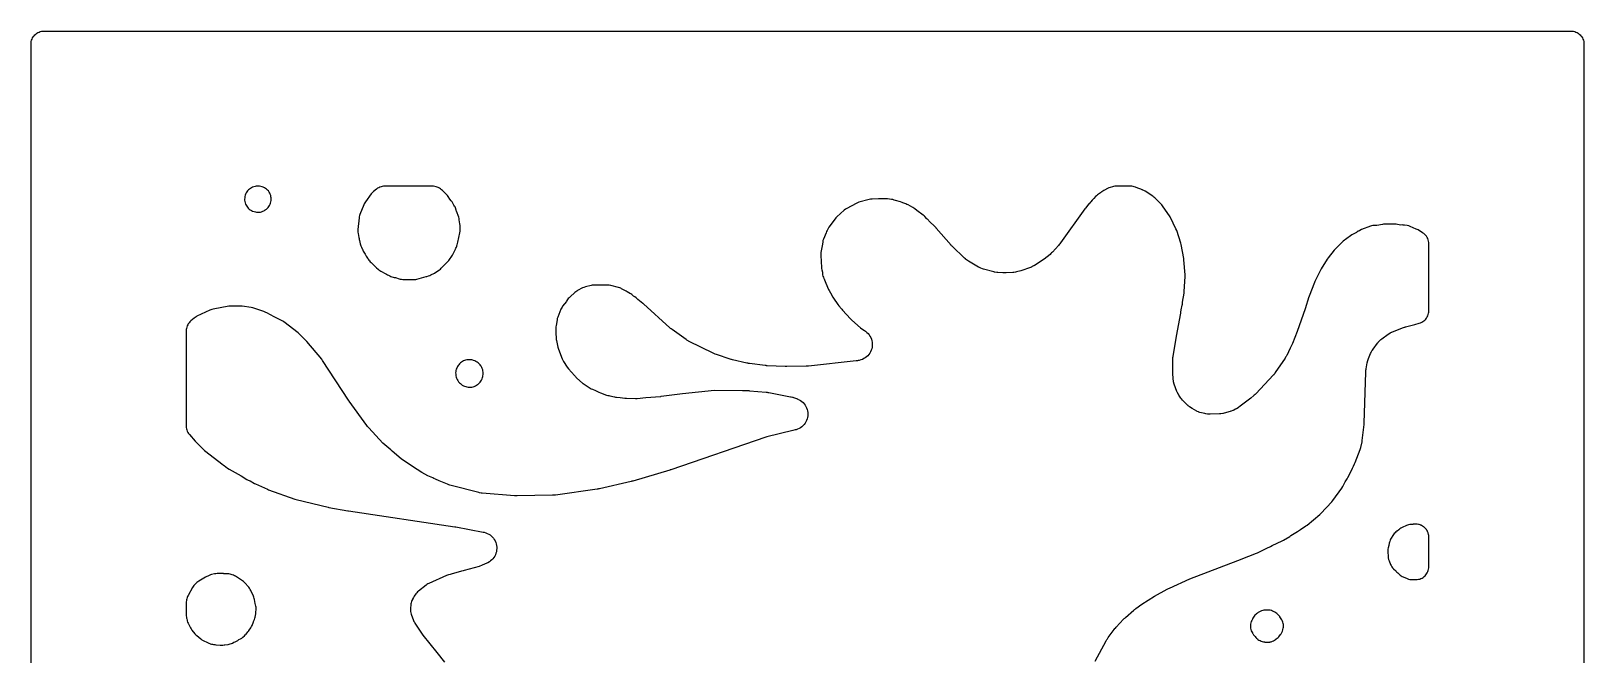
# Model space of a CAD drawing. Header units: millimetres. Extents: x 0 to 300, y 0 to 300.
# Drawn here: x -0.1 to 300.1, y 179.5 to 300.1 of the extents above; entities that cross this region are included whole.
import ezdxf

# ---------------------------------------------------------------- set-up
doc = ezdxf.new("R2010")
doc.units = ezdxf.units.MM
doc.layers.add('CUT', color=7, linetype='CONTINUOUS')

msp = doc.modelspace()

# ---------------------------------------------------------------- linework, layer by layer
at = {"layer": 'CUT'}
for points in [[(-0.15, 2.4114), (-0.15, 297.5886), (-0.135, 297.8947), (-0.099, 298.1371), (-0.0395, 298.3748), (0.0431, 298.6056), (0.1479, 298.8271), (0.2738, 299.0373), (0.4198, 299.2341), (0.5844, 299.4156), (0.7659, 299.5802), (0.9627, 299.7262), (1.1729, 299.8521), (1.3944, 299.9569), (1.6252, 300.0395), (1.8629, 300.099), (2.1053, 300.135), (2.4114, 300.15), (297.5872, 300.15), (297.8933, 300.135), (298.1357, 300.099), (298.3734, 300.0395), (298.6041, 299.9569), (298.8256, 299.8521), (299.0358, 299.7262), (299.2326, 299.5802), (299.4142, 299.4156), (299.5787, 299.2341), (299.7247, 299.0373), (299.8507, 298.8271), (299.9554, 298.6056), (300.038, 298.3748), (300.0975, 298.1371), (300.1335, 297.8947), (300.1485, 297.5886), (300.1485, 2.4114)], [(205.6387, 178.3099), (207.7688, 182.255), (207.9064, 182.4891), (208.0054, 182.6445), (208.1595, 182.868), (209.3207, 184.4278), (209.4537, 184.5961), (209.5472, 184.7078), (209.6895, 184.8682), (211.1382, 186.4097), (211.2634, 186.5367), (211.3504, 186.6209), (211.4814, 186.7418), (213.1165, 188.1798), (213.2471, 188.2894), (213.3374, 188.3619), (213.4729, 188.4655), (214.6303, 189.3101), (217.1003, 190.8426), (219.5334, 192.2197), (219.6985, 192.3078), (219.8121, 192.3648), (219.9813, 192.4445), (223.9644, 194.2005), (233.1959, 197.7834), (235.014, 198.474), (235.0373, 198.483), (235.0415, 198.4847), (235.1387, 198.5251), (235.3727, 198.6282), (236.8089, 199.1856), (236.8431, 199.1992), (236.8493, 199.2017), (236.9914, 199.2645), (238.9835, 200.2196), (239.3954, 200.4012), (239.4274, 200.4155), (239.433, 200.4181), (239.5649, 200.4832), (239.8606, 200.6401), (241.8158, 201.5776), (242.0428, 201.7013), (243.2439, 202.4386), (243.3862, 202.5223), (243.4913, 202.5905), (244.7731, 203.3773), (244.9792, 203.5185), (245.3094, 203.7698), (246.3489, 204.444), (246.5933, 204.6246), (249.0542, 206.6851), (249.2684, 206.8871), (251.3655, 209.1117), (251.5733, 209.3632), (253.3085, 211.7667), (253.4975, 212.0725), (253.9733, 212.9835), (254.3616, 213.5761), (254.4988, 213.8128), (255.3043, 215.3963), (255.4106, 215.6356), (255.5534, 216.0084), (255.8003, 216.4811), (255.9182, 216.7422), (256.8855, 219.2608), (256.9899, 219.6049), (257.2412, 220.7145), (257.2846, 220.9644), (257.6624, 224.065), (257.6797, 224.2961), (257.9615, 234.178), (257.9684, 234.3224), (257.9701, 234.3482), (258.0006, 234.6356), (258.0043, 234.6612), (258.0278, 234.8039), (258.2524, 236.0196), (258.2934, 236.2129), (258.3017, 236.2472), (258.4139, 236.626), (258.4257, 236.6593), (258.4967, 236.8438), (258.8889, 237.7883), (258.981, 237.9927), (258.9985, 238.0286), (259.2185, 238.4191), (259.2402, 238.4526), (259.3673, 238.6373), (260.2099, 239.7862), (260.3295, 239.9406), (260.3515, 239.9676), (260.5927, 240.2334), (260.8602, 240.4726), (260.8874, 240.4945), (261.0426, 240.6129), (262.2959, 241.518), (262.4266, 241.6083), (262.4503, 241.6239), (262.7007, 241.7743), (262.9629, 241.9029), (262.989, 241.9143), (263.1357, 241.9751), (265.244, 242.796), (265.4326, 242.8636), (265.5619, 242.9062), (265.62, 242.9236), (267.4197, 243.4147), (268.3019, 243.6536), (268.5407, 243.7313), (268.7705, 243.8326), (268.9889, 243.9564), (269.1939, 244.1015), (269.3832, 244.2665), (269.5551, 244.4496), (269.7077, 244.649), (269.8395, 244.8627), (269.9493, 245.0886), (270.0358, 245.3244), (270.0982, 245.5676), (270.1359, 245.8159), (270.1485, 246.0667), (270.1485, 246.0686), (270.1485, 258.9806), (270.1485, 259.017), (270.1355, 259.2717), (270.0966, 259.5237), (270.0323, 259.7705), (269.9431, 260.0094), (269.8301, 260.238), (269.6944, 260.4539), (269.5374, 260.6548), (269.3607, 260.8387), (269.1662, 261.0036), (268.956, 261.1479), (268.0635, 261.6955), (267.8953, 261.7899), (267.7204, 261.8711), (266.5504, 262.3604), (266.2763, 262.4567), (265.9929, 262.5205), (265.4302, 262.6133), (265.2099, 262.6397), (264.9882, 262.6464), (264.6769, 262.642), (263.8498, 262.7834), (263.6243, 262.8115), (263.3972, 262.8189), (261.5906, 262.7962), (261.406, 262.7871), (261.2227, 262.7643), (260.0666, 262.5772), (259.7302, 262.5725), (259.5109, 262.5598), (259.2936, 262.5279), (259.08, 262.477), (258.8716, 262.4076), (257.1535, 261.7499), (256.8359, 261.6021), (256.5996, 261.4712), (256.5177, 261.4359), (256.3013, 261.3163), (256.1444, 261.2191), (255.2832, 260.7421), (255.0237, 260.5768), (253.6038, 259.5438), (253.4499, 259.4223), (253.306, 259.2891), (252.0161, 257.9979), (251.82, 257.777), (250.6588, 256.3013), (250.4831, 256.0471), (249.3306, 254.1376), (249.2238, 253.9413), (248.1342, 251.706), (248.0505, 251.5144), (247.0235, 248.8659), (247.014, 248.841), (247.0123, 248.8365), (246.9751, 248.7303), (246.2195, 246.4053), (244.7201, 242.0492), (244.718, 242.043), (244.716, 242.0372), (244.716, 242.0371), (243.7779, 239.7167), (243.4157, 238.9699), (243.3541, 238.8429), (243.3344, 238.8023), (242.664, 237.4203), (242.6386, 237.3718), (242.5349, 237.1871), (242.461, 237.0637), (242.347, 236.8851), (240.4528, 234.0936), (240.3677, 233.9733), (240.352, 233.9521), (240.1679, 233.722), (240.1507, 233.7021), (240.052, 233.5926), (236.7418, 230.0636), (236.538, 229.8759), (236.3883, 229.738), (236.3205, 229.6756), (235.7277, 229.1296), (233.4201, 227.4028), (233.2818, 227.3042), (233.2567, 227.2871), (232.9675, 227.109), (232.9409, 227.0943), (232.7905, 227.0153), (232.4567, 226.8494), (232.2911, 226.7721), (232.2612, 226.759), (231.9197, 226.629), (231.8886, 226.6189), (231.7135, 226.5665), (230.5973, 226.2621), (230.3862, 226.2111), (230.3484, 226.2031), (229.9194, 226.1381), (229.8809, 226.1345), (229.6642, 226.1207), (227.8903, 226.0593), (227.7133, 226.0574), (227.6816, 226.0578), (227.3567, 226.0773), (227.0352, 226.1273), (227.0041, 226.1336), (226.8316, 226.1731), (225.8763, 226.4158), (225.6701, 226.4745), (225.6337, 226.486), (225.3512, 226.5933), (225.3098, 226.6162), (224.3673, 227.1654), (223.8619, 227.5051), (223.7434, 227.5896), (223.6181, 227.6949), (223.5969, 227.7143), (223.4809, 227.8252), (222.5121, 228.7924), (222.3229, 229.028), (222.3066, 229.0502), (222.2178, 229.1759), (221.816, 229.7703), (221.7188, 229.9216), (221.7021, 229.9491), (221.5302, 230.2649), (221.5162, 230.2938), (221.4418, 230.4575), (221.1411, 231.1635), (221.0792, 231.3185), (221.0687, 231.3464), (220.9658, 231.6638), (220.9579, 231.6926), (220.9171, 231.8544), (220.8043, 232.3482), (220.6297, 233.8129), (220.6297, 236.5077), (220.6331, 236.6693), (220.6344, 236.6982), (220.6622, 237.0202), (220.666, 237.0489), (220.6903, 237.2088), (221.3741, 241.1349), (222.1975, 245.5951), (222.2036, 245.6295), (222.2047, 245.6357), (222.2251, 245.7814), (222.2745, 246.23), (222.4628, 247.1412), (222.4967, 247.3491), (222.5129, 247.5591), (222.518, 247.7018), (222.828, 249.4817), (222.8614, 249.7762), (223.0188, 252.6965), (223.0157, 253.0136), (222.8041, 255.9021), (222.7658, 256.1916), (222.2538, 258.8541), (222.1786, 259.1478), (221.391, 261.595), (221.2588, 261.924), (220.2049, 264.0875), (220.1164, 264.253), (220.0158, 264.4114), (218.7915, 266.1879), (218.6546, 266.3683), (218.502, 266.5357), (217.1715, 267.868), (216.9785, 268.0421), (216.7685, 268.1952), (215.2691, 269.1733), (215.0556, 269.298), (214.8307, 269.401), (214.7737, 269.4238), (214.7091, 269.4594), (214.4836, 269.5563), (213.8643, 269.7871), (213.4027, 269.9716), (213.1782, 270.0491), (212.9474, 270.105), (212.7123, 270.1387), (212.4751, 270.15), (212.4406, 270.15), (212.4398, 270.15), (209.9679, 270.15), (209.9678, 270.15), (209.6714, 270.15), (209.435, 270.1388), (209.2007, 270.1053), (208.9706, 270.0498), (208.5497, 269.9268), (208.266, 269.8251), (207.9967, 269.6899), (207.4581, 269.3776), (207.3319, 269.3238), (207.1297, 269.2147), (206.9384, 269.0875), (206.8034, 268.9885), (206.7535, 268.9564), (206.6699, 268.8907), (206.0651, 268.4471), (205.8869, 268.3035), (205.7226, 268.1441), (205.3923, 267.7929), (205.3254, 267.7351), (205.1888, 267.6077), (205.0622, 267.4704), (204.7925, 267.1554), (204.6566, 267.0109), (204.4394, 266.7457), (204.4274, 266.7289), (203.745, 265.9316), (203.6072, 265.7552), (198.9335, 259.1858), (198.7934, 259.0013), (198.6945, 258.8791), (198.5433, 258.7035), (197.3643, 257.4173), (197.1952, 257.2444), (197.0767, 257.1308), (196.8968, 256.9691), (195.7882, 256.0356), (193.9206, 254.8455), (193.7402, 254.7376), (193.7075, 254.7192), (193.33, 254.5345), (193.2955, 254.5199), (193.0996, 254.4437), (191.2411, 253.7799), (190.4051, 253.5778), (190.2439, 253.5425), (190.2149, 253.5368), (189.8886, 253.4878), (189.8593, 253.4847), (189.6948, 253.471), (188.3891, 253.3911), (188.169, 253.3841), (188.0195, 253.3837), (187.7994, 253.3896), (186.8319, 253.4442), (186.6398, 253.46), (186.6056, 253.4637), (186.2252, 253.5247), (186.1916, 253.5319), (186.0042, 253.577), (184.0322, 254.1056), (183.8704, 254.1529), (183.8416, 254.162), (183.5506, 254.2688), (183.2704, 254.4014), (183.2438, 254.4155), (183.0965, 254.4977), (181.1404, 255.6484), (180.9568, 255.7637), (180.9247, 255.7851), (180.579, 256.0465), (180.5496, 256.0716), (180.3886, 256.2168), (177.9714, 258.5284), (177.8738, 258.6252), (177.8087, 258.6922), (177.751, 258.7538), (174.897, 262.0556), (174.8739, 262.082), (174.8697, 262.0868), (174.7685, 262.1941), (173.4945, 263.467), (173.3696, 263.6053), (173.2333, 263.745), (173.0958, 263.8654), (172.6836, 264.2772), (172.545, 264.4056), (172.3971, 264.5232), (171.1582, 265.4337), (170.7381, 265.7737), (170.5645, 265.9021), (170.3804, 266.0151), (169.4421, 266.5369), (169.2367, 266.639), (169.0229, 266.7219), (168.4354, 266.9192), (168.3176, 266.9743), (167.9803, 267.1035), (167.0418, 267.387), (166.7695, 267.4784), (166.5154, 267.5491), (166.2553, 267.5925), (165.4835, 267.68), (165.3284, 267.7), (165.2988, 267.7009), (165.1486, 267.718), (164.788, 267.7326), (164.164, 267.7129), (164.1079, 267.7175), (163.8187, 267.7079), (163.7191, 267.6988), (162.4978, 267.6602), (162.2014, 267.6331), (161.9103, 267.571), (159.9578, 267.0309), (159.6929, 266.9414), (159.4397, 266.8228), (157.6055, 265.8358), (157.3531, 265.68), (157.1209, 265.4953), (155.6698, 264.1938), (155.4878, 264.0128), (155.3254, 263.8142), (154.1539, 262.2218), (153.9914, 261.9708), (153.8601, 261.7022), (153.8166, 261.5979), (153.6876, 261.3808), (153.579, 261.1454), (153.0829, 259.9049), (152.9927, 259.6359), (152.9335, 259.3584), (152.8732, 258.9684), (152.585, 257.3199), (152.5517, 257.0329), (152.5518, 256.744), (152.6851, 254.4551), (152.7128, 254.2019), (152.7662, 253.9528), (152.8821, 253.5205), (152.8822, 253.5024), (152.8946, 253.2565), (152.9312, 253.013), (152.9916, 252.7743), (153.0751, 252.5428), (153.1811, 252.3205), (153.2401, 252.2108), (153.3078, 252.01), (153.9981, 250.3224), (154.0746, 250.1536), (154.1633, 249.9909), (154.4412, 249.5236), (154.8847, 248.7113), (155.0067, 248.5108), (155.8502, 247.2609), (156.0634, 246.9878), (156.5421, 246.4554), (156.6078, 246.3687), (156.7502, 246.1973), (158.305, 244.4859), (158.4302, 244.3634), (158.4964, 244.296), (158.5509, 244.2492), (160.2701, 242.756), (160.5214, 242.5642), (161.0469, 242.2133), (161.1995, 242.1059), (161.2262, 242.086), (161.4911, 241.8682), (161.7119, 241.6464), (161.9095, 241.4038), (162.082, 241.1428), (162.2277, 240.8659), (162.3452, 240.5759), (162.4332, 240.2757), (162.4911, 239.9682), (162.518, 239.6564), (162.5139, 239.3436), (162.4786, 239.0327), (162.4127, 238.7268), (162.3167, 238.429), (162.1915, 238.1422), (162.0385, 237.8693), (161.8591, 237.613), (161.6552, 237.3757), (161.4286, 237.1599), (161.1818, 236.9676), (160.917, 236.8009), (160.637, 236.6612), (160.3445, 236.5501), (160.0134, 236.4608), (159.9808, 236.4537), (159.7975, 236.4187), (159.6676, 236.3972), (159.5617, 236.3812), (159.4895, 236.3714), (159.3832, 236.3585), (150.1634, 235.3699), (150.0036, 235.3562), (149.8949, 235.3492), (149.7346, 235.3424), (145.9962, 235.2628), (145.8683, 235.2623), (145.7815, 235.2634), (145.6537, 235.2672), (142.2204, 235.4284), (142.0736, 235.4382), (141.974, 235.4468), (141.8277, 235.4623), (138.8049, 235.8434), (138.6121, 235.8728), (138.4817, 235.8962), (138.2907, 235.9356), (135.4793, 236.5921), (135.3165, 236.634), (135.2066, 236.665), (135.0458, 236.7141), (132.4157, 237.5831), (132.1727, 237.6728), (132.0101, 237.7393), (131.7739, 237.8456), (127.1072, 240.1419), (126.9706, 240.2126), (126.9464, 240.2258), (126.6825, 240.3837), (126.6595, 240.3988), (126.5326, 240.4858), (123.8074, 242.437), (123.6397, 242.5643), (123.5283, 242.654), (123.368, 242.7905), (118.2809, 247.3771), (118.2589, 247.3968), (118.2548, 247.4003), (118.1595, 247.4802), (117.1799, 248.2597), (116.8467, 248.5545), (116.6024, 248.7451), (116.3685, 248.9053), (116.0037, 249.1956), (115.8328, 249.3202), (115.6521, 249.4298), (115.4008, 249.568), (115.3291, 249.6171), (115.1375, 249.736), (114.9359, 249.8372), (114.8064, 249.895), (114.0617, 250.3048), (113.8741, 250.3979), (113.6794, 250.4751), (113.479, 250.5356), (111.9475, 250.9293), (111.648, 250.9871), (111.3438, 251.0079), (109.7436, 251.0199), (109.5171, 251.0254), (109.4296, 251.0222), (108.7913, 251.027), (108.5823, 251.0198), (108.3747, 250.9952), (108.1699, 250.9533), (107.0613, 250.6779), (106.7771, 250.5891), (106.5055, 250.467), (105.5518, 249.9683), (105.3703, 249.8634), (105.1982, 249.7437), (105.0367, 249.61), (104.0829, 248.7505), (103.9134, 248.5823), (103.888, 248.5518), (103.7479, 248.4112), (103.6037, 248.2377), (103.4758, 248.052), (103.3634, 247.872), (102.653, 246.9301), (102.5288, 246.7493), (102.4209, 246.5584), (102.3301, 246.3588), (101.7001, 244.7947), (101.6159, 244.5496), (101.5575, 244.297), (101.3652, 243.2123), (101.3332, 242.953), (101.3283, 242.6917), (101.3432, 242.2491), (101.3293, 241.7944), (101.3322, 241.575), (101.3544, 241.3566), (101.3791, 241.1872), (101.3941, 240.743), (101.4098, 240.535), (101.4428, 240.329), (101.7048, 239.0411), (101.755, 238.8383), (101.8219, 238.6405), (102.549, 236.7536), (102.6585, 236.5093), (102.7935, 236.2781), (103.535, 235.1515), (103.7572, 234.8623), (104.9163, 233.5621), (105.0544, 233.4191), (105.1137, 233.3667), (105.2194, 233.2377), (105.4102, 233.0501), (106.4996, 232.0876), (106.6491, 231.9655), (106.8076, 231.8552), (107.979, 231.1059), (108.1799, 230.9902), (108.3906, 230.8936), (109.02, 230.6396), (109.677, 230.302), (109.9863, 230.1686), (111.142, 229.7601), (111.3589, 229.6943), (111.5807, 229.6485), (111.777, 229.6171), (112.6921, 229.4045), (112.8892, 229.3669), (113.0887, 229.3453), (113.7654, 229.2994), (114.6494, 229.1581), (114.9738, 229.1278), (116.7148, 229.0789), (117.0515, 229.0922), (118.7563, 229.275), (121.5678, 229.5039), (121.6295, 229.5097), (121.6431, 229.5112), (121.6884, 229.5164), (125.8223, 230.0327), (132.0459, 230.7), (137.4536, 230.6208), (137.7008, 230.6295), (137.7758, 230.6396), (138.4563, 230.6267), (138.5865, 230.622), (138.675, 230.6173), (138.805, 230.608), (142.0222, 230.323), (142.2157, 230.3008), (142.3466, 230.2823), (142.5387, 230.2501), (146.6811, 229.4437), (146.818, 229.4144), (146.8425, 229.4087), (147.1125, 229.3349), (147.1364, 229.3273), (147.2692, 229.2829), (147.8772, 229.0667), (148.0496, 229.0006), (148.0801, 228.988), (148.3872, 228.8434), (148.653, 228.6846), (148.9019, 228.5004), (149.1315, 228.2925), (149.3396, 228.0632), (149.524, 227.8144), (149.6831, 227.5488), (149.8153, 227.2687), (149.9194, 226.9771), (149.9942, 226.6766), (150.0391, 226.3702), (150.0537, 226.0609), (150.0377, 225.7516), (149.9915, 225.4454), (149.9153, 225.1453), (149.81, 224.8541), (149.6765, 224.5746), (149.5163, 224.3097), (149.3307, 224.0617), (149.1217, 223.8333), (148.8912, 223.6265), (148.6414, 223.4434), (148.3749, 223.2857), (148.0942, 223.155), (147.8062, 223.054), (147.634, 223.0189), (147.1518, 222.885), (142.1438, 221.6665), (141.9253, 221.6027), (123.5979, 215.3301), (123.524, 215.3056), (123.4736, 215.2895), (123.3992, 215.2666), (116.2048, 213.1335), (116.0919, 213.1019), (116.0149, 213.0817), (115.9011, 213.0536), (109.7445, 211.6397), (109.5862, 211.6069), (109.4781, 211.587), (109.3185, 211.5611), (101.2596, 210.4296), (101.037, 210.4051), (100.8854, 210.3929), (100.6617, 210.3818), (93.8366, 210.2451), (93.6449, 210.2462), (93.5147, 210.2502), (93.3232, 210.2611), (87.1021, 210.7741), (86.9415, 210.7908), (86.9129, 210.7944), (86.5946, 210.8485), (86.5664, 210.8546), (86.4093, 210.8919), (81.0686, 212.2812), (80.8156, 212.3567), (80.6458, 212.4139), (80.3987, 212.5069), (78.768, 213.1875), (78.0455, 213.5055), (77.7695, 213.627), (77.5179, 213.7378), (76.6018, 214.1411), (75.398, 214.7977), (73.6115, 215.9254), (71.4035, 217.4433), (69.7077, 218.8924), (69.4714, 219.0944), (69.3922, 219.1621), (67.9014, 220.436), (65.1657, 223.3932), (65.0161, 223.5652), (64.9181, 223.685), (64.7791, 223.8658), (61.3782, 228.5809), (61.33, 228.6492), (61.2978, 228.696), (61.2512, 228.7654), (56.2115, 236.4529), (56.0486, 236.6739), (53.1883, 240.1383), (53.0098, 240.3326), (51.711, 241.6048), (51.4851, 241.801), (48.7047, 243.9381), (48.5122, 244.0721), (48.308, 244.1876), (46.8894, 244.9039), (45.4691, 245.6354), (45.2519, 245.7345), (45.2278, 245.7428), (44.8835, 245.9167), (44.6846, 246.0064), (44.4786, 246.0785), (42.7465, 246.6009), (42.3942, 246.6799), (40.6775, 246.9366), (40.4927, 246.9572), (40.3069, 246.964), (38.5048, 246.9633), (38.2843, 246.9535), (38.0656, 246.9243), (35.0515, 246.3851), (34.8313, 246.3354), (34.6165, 246.266), (34.4089, 246.1775), (31.933, 244.9878), (31.7479, 244.8891), (31.5717, 244.7752), (31.4056, 244.6469), (30.7399, 244.0864), (30.5626, 243.9219), (30.4021, 243.741), (30.2598, 243.5454), (30.137, 243.337), (30.035, 243.1177), (29.9546, 242.8896), (29.8967, 242.6548), (29.8617, 242.4155), (29.85, 242.1739), (29.85, 242.0798), (29.85, 223.8509), (29.85, 223.771), (29.8632, 223.5141), (29.9028, 223.2599), (29.9683, 223.0111), (30.059, 222.7704), (30.1739, 222.5402), (30.3119, 222.3231), (30.4715, 222.1213), (31.5765, 220.8631), (31.5998, 220.8369), (31.6041, 220.8322), (31.706, 220.7258), (33.416, 219.0434), (33.6496, 218.8405), (36.7495, 216.4672), (37.0674, 216.2161), (37.1781, 216.1391), (37.8502, 215.6246), (38.146, 215.4297), (40.473, 214.1232), (41.5785, 213.4508), (41.8638, 213.3016), (42.2086, 213.1487), (43.0648, 212.6679), (43.2568, 212.5707), (45.5555, 211.529), (45.7553, 211.4487), (50.8827, 209.6387), (51.1269, 209.5662), (57.2876, 208.0754), (57.3138, 208.0692), (57.3185, 208.0681), (57.4295, 208.0452), (61.1287, 207.3669), (61.2127, 207.353), (81.7903, 204.3005), (81.8663, 204.2885), (81.9179, 204.2797), (81.9937, 204.2661), (87.2654, 203.2615), (87.4433, 203.2231), (87.4749, 203.2155), (87.7959, 203.1213), (88.0791, 203.0074), (88.3499, 202.8666), (88.6057, 202.7002), (88.8443, 202.5097), (89.0632, 202.2971), (89.2605, 202.0642), (89.4343, 201.8133), (89.5829, 201.5467), (89.705, 201.267), (89.7995, 200.9768), (89.8653, 200.6787), (89.9019, 200.3757), (89.909, 200.0706), (89.8865, 199.7662), (89.8346, 199.4655), (89.7538, 199.1712), (89.6448, 198.8861), (89.5087, 198.6129), (89.3467, 198.3542), (89.1605, 198.1124), (88.9517, 197.8898), (88.7223, 197.6885), (88.4744, 197.5103), (88.1851, 197.3424), (88.1562, 197.3274), (87.9926, 197.2477), (87.1055, 196.842), (86.9692, 196.7829), (86.9446, 196.7728), (86.6655, 196.671), (86.6402, 196.6629), (86.4978, 196.6203), (83.5921, 195.8147), (83.4374, 195.7922), (83.0999, 195.7191), (81.1199, 195.1447), (80.9161, 195.0727), (80.5569, 194.9731), (80.2163, 194.8515), (76.7742, 193.3339), (76.5861, 193.2414), (76.4065, 193.1334), (76.2365, 193.0108), (74.7722, 191.8582), (74.5945, 191.7043), (74.4321, 191.5343), (74.2863, 191.3499), (73.9371, 190.8626), (73.7946, 190.6395), (73.6973, 190.4447), (73.6614, 190.3761), (73.5052, 190.045), (73.4153, 189.8289), (73.3461, 189.6053), (73.2981, 189.3762), (73.2717, 189.1436), (73.2346, 188.583), (73.2298, 188.3593), (73.239, 188.225), (73.2368, 188.156), (73.2568, 187.8918), (73.3046, 187.6313), (73.3797, 187.3773), (73.8, 186.1912), (73.8769, 185.9996), (73.9694, 185.8149), (74.0768, 185.6386), (75.4838, 183.5297), (75.6141, 183.3519), (78.3402, 179.9569), (79.7739, 178.1007)]]:
    msp.add_lwpolyline(points, dxfattribs=at)
for points in [[(42.691, 269.9607), (42.4697, 269.8563), (42.2597, 269.7308), (42.0629, 269.5854), (41.8813, 269.4214), (41.7165, 269.2405), (41.5703, 269.0443), (41.4439, 268.8348), (41.3386, 268.6139), (41.2555, 268.3838), (41.1952, 268.1466), (41.1584, 267.9047), (41.1454, 267.6604), (41.1563, 267.4159), (41.1911, 267.1737), (41.2494, 266.9361), (41.3307, 266.7053), (41.4341, 266.4836), (41.5588, 266.273), (41.7034, 266.0756), (41.8666, 265.8933), (42.0468, 265.7278), (42.2424, 265.5808), (42.4514, 265.4535), (42.6719, 265.3473), (42.7618, 265.3093), (42.9901, 265.2256), (43.2255, 265.1645), (43.4657, 265.1266), (43.7085, 265.1121), (43.9515, 265.1214), (44.1925, 265.1542), (44.4291, 265.2102), (44.6592, 265.289), (44.8806, 265.3898), (45.0911, 265.5116), (45.1499, 265.5496), (45.3505, 265.6935), (45.5358, 265.8566), (45.7042, 266.0371), (45.854, 266.2333), (45.9837, 266.4434), (46.092, 266.6652), (46.1779, 266.8966), (46.2406, 267.1354), (46.2794, 267.3792), (46.294, 267.6256), (46.2842, 267.8723), (46.2502, 268.1168), (46.1921, 268.3567), (46.1108, 268.5898), (46.0068, 268.8137), (45.8812, 269.0262), (45.7353, 269.2254), (45.5705, 269.4091), (45.3883, 269.5757), (45.1906, 269.7236), (44.9793, 269.8512), (44.7565, 269.9574), (44.5242, 270.041), (44.2848, 270.1014), (44.0407, 270.1378), (43.7941, 270.15), (43.6453, 270.15), (43.401, 270.138), (43.1589, 270.1022), (42.9215, 270.0429)], [(63.2602, 260.237), (63.2796, 260.0658), (63.3194, 259.8645), (63.3755, 259.6672), (63.3795, 259.655), (63.5069, 259.0332), (63.5638, 258.8088), (63.6413, 258.5907), (63.7385, 258.3806), (63.9033, 258.0641), (63.9338, 257.9715), (64.0059, 257.7794), (64.0935, 257.594), (64.196, 257.4163), (64.4471, 257.0197), (64.6505, 256.6288), (64.7629, 256.4347), (64.8923, 256.2514), (65.0376, 256.0804), (65.05, 256.0672), (65.1792, 255.863), (65.302, 255.6864), (65.4394, 255.521), (65.5906, 255.368), (66.3972, 254.6191), (66.3994, 254.6167), (66.5499, 254.4681), (66.6464, 254.3876), (66.949, 254.1067), (67.1123, 253.9677), (67.2869, 253.8431), (67.4715, 253.734), (68.4831, 253.1932), (68.5826, 253.1298), (68.7655, 253.0238), (68.9566, 252.9337), (68.9963, 252.9189), (69.2437, 252.7867), (69.4388, 252.693), (69.6413, 252.6166), (69.8496, 252.5579), (70.0622, 252.5175), (70.3302, 252.4785), (71.0055, 252.2593), (71.237, 252.1963), (71.4735, 252.1557), (71.7129, 252.138), (73.7399, 252.0858), (73.9894, 252.0918), (74.237, 252.1227), (74.4803, 252.1781), (76.2841, 252.6847), (76.3779, 252.7098), (76.3883, 252.7139), (76.6923, 252.7993), (76.9396, 252.8829), (77.1768, 252.9919), (77.8523, 253.3459), (78.1086, 253.5004), (78.8106, 253.9832), (79.0011, 254.1281), (79.1768, 254.2905), (80.508, 255.6448), (80.6398, 255.7899), (80.7599, 255.9449), (81.2264, 256.5984), (81.3642, 256.8141), (81.4793, 257.0428), (81.607, 257.3327), (81.6688, 257.4319), (81.8078, 257.6872), (81.9162, 257.9568), (81.9484, 258.0528), (82.0059, 258.1635), (82.0929, 258.3494), (82.1644, 258.5418), (82.2076, 258.6958), (82.247, 258.7853), (82.3436, 259.0418), (82.4115, 259.3074), (82.7777, 261.1556), (82.8159, 261.4235), (82.8249, 261.694), (82.8067, 262.5576), (82.7822, 262.8581), (82.6663, 263.6707), (82.6184, 263.9171), (82.5461, 264.1575), (82.1216, 265.3478), (82.0878, 265.4593), (82.053, 265.5401), (81.911, 265.9383), (81.8334, 266.1302), (81.7402, 266.3151), (81.6321, 266.4917), (81.4645, 266.7414), (81.3857, 266.8989), (81.2561, 267.1272), (81.1032, 267.3406), (80.8465, 267.6621), (80.5119, 268.1606), (80.3795, 268.3401), (80.2315, 268.5071), (79.6209, 269.1372), (79.4408, 269.3056), (79.245, 269.4554), (79.0178, 269.6121), (79.0015, 269.626), (78.8089, 269.7613), (78.6044, 269.8779), (78.3899, 269.9747), (78.1672, 270.0509), (77.9383, 270.1058), (77.7052, 270.1389), (77.4701, 270.15), (77.4595, 270.15), (77.4569, 270.15), (68.4709, 270.15), (68.3323, 270.15), (68.2433, 270.15), (68.0013, 270.1383), (67.7615, 270.1031), (67.5262, 270.0449), (67.2977, 269.9642), (67.078, 269.8618), (66.8693, 269.7386), (66.6736, 269.5957), (66.0839, 269.12), (65.9233, 268.9787), (65.7754, 268.8242), (65.6412, 268.6576), (64.5039, 267.1145), (64.384, 266.9363), (64.2798, 266.7483), (64.1921, 266.5522), (63.4474, 264.6726), (63.3724, 264.4543), (63.3178, 264.2301), (63.2841, 264.0018), (63.0604, 261.7769), (63.0478, 261.5254), (63.0607, 261.2738), (63.0987, 261.0249)], [(82.3667, 232.5435), (82.5152, 232.3349), (82.6842, 232.1426), (82.8721, 231.9685), (83.0768, 231.8146), (83.2461, 231.7004), (83.4523, 231.5753), (83.6696, 231.4707), (83.896, 231.3875), (84.1293, 231.3265), (84.3675, 231.2882), (84.6081, 231.2731), (84.8492, 231.2813), (85.0883, 231.3126), (85.3233, 231.3668), (85.552, 231.4435), (85.7722, 231.5418), (85.9819, 231.6608), (86.1792, 231.7996), (86.3018, 231.8949), (86.4933, 232.06), (86.667, 232.2436), (86.8214, 232.4437), (86.9547, 232.6585), (87.0657, 232.8856), (87.1532, 233.1227), (87.2162, 233.3675), (87.2364, 233.4661), (87.2733, 233.7045), (87.287, 233.9453), (87.2774, 234.1863), (87.2447, 234.4253), (87.1891, 234.66), (87.1111, 234.8883), (87.0115, 235.108), (86.8911, 235.317), (86.832, 235.4092), (86.6817, 235.6187), (86.5106, 235.8117), (86.3206, 235.9861), (86.1135, 236.1399), (85.8918, 236.2716), (85.6576, 236.3797), (85.4136, 236.4631), (85.2829, 236.5004), (85.0644, 236.5522), (84.8421, 236.5843), (84.6179, 236.5962), (84.3935, 236.588), (84.1707, 236.5596), (84.1019, 236.5477), (83.8851, 236.5002), (83.6734, 236.4336), (83.4685, 236.3485), (83.2719, 236.2456), (83.0851, 236.1257), (83.0583, 236.1067), (82.8762, 235.9649), (82.708, 235.807), (82.5551, 235.6342), (82.4188, 235.4481), (82.3001, 235.2502), (82.2577, 235.1715), (82.1572, 234.9618), (82.0765, 234.7437), (82.0165, 234.5191), (81.9776, 234.2899), (81.9602, 234.058), (81.9643, 233.8256), (81.9901, 233.5945), (82.0059, 233.495), (82.0589, 233.2445), (82.1373, 233.0007), (82.2403, 232.7663)], [(262.2649, 198.5292), (262.2985, 198.2541), (262.3623, 197.9845), (262.4555, 197.7236), (262.7634, 196.9926), (262.8718, 196.7674), (263.0022, 196.5541), (263.1532, 196.3549), (263.3234, 196.1718), (263.7573, 195.7493), (263.8211, 195.6759), (263.9101, 195.5924), (263.9759, 195.5175), (264.1554, 195.3497), (264.2128, 195.3057), (264.4243, 195.0998), (264.6012, 194.9431), (264.7922, 194.8038), (264.9955, 194.6832), (265.2092, 194.5823), (265.9819, 194.2613), (266.2169, 194.1772), (266.459, 194.1169), (266.706, 194.0811), (266.9553, 194.0701), (267.6628, 194.0741), (267.9069, 194.0875), (268.1485, 194.1246), (268.3853, 194.1851), (268.6151, 194.2685), (268.8357, 194.3739), (269.0449, 194.5004), (269.2407, 194.6466), (269.4213, 194.8114), (269.585, 194.9929), (269.7302, 195.1896), (269.8554, 195.3995), (269.9596, 195.6207), (270.0416, 195.8509), (270.1008, 196.0881), (270.1366, 196.3299), (270.1485, 196.5741), (270.1485, 196.6353), (270.1485, 196.7525), (270.1485, 196.8544), (270.1485, 201.8731), (270.1485, 202.187), (270.1485, 202.2857), (270.1485, 202.2874), (270.137, 202.5266), (270.1358, 202.5349), (270.1356, 202.5394), (270.1284, 202.586), (270.1027, 202.7637), (270.0985, 202.7811), (270.097, 202.7904), (270.0828, 202.8452), (270.0459, 202.9965), (270.0367, 203.0226), (270.0332, 203.0363), (270.0134, 203.0894), (269.967, 203.2227), (269.9512, 203.257), (269.9447, 203.2744), (269.921, 203.3226), (269.8668, 203.4403), (269.8425, 203.4821), (269.8325, 203.5023), (269.8063, 203.5442), (269.7463, 203.6473), (269.7116, 203.6955), (269.6978, 203.7176), (269.6705, 203.7527), (269.6065, 203.8418), (269.5598, 203.8952), (269.5419, 203.9182), (269.515, 203.9464), (269.4487, 204.0221), (269.3881, 204.0792), (269.3665, 204.1019), (269.3411, 204.1236), (269.2744, 204.1865), (269.1981, 204.2457), (269.1733, 204.2668), (269.1506, 204.2826), (269.0852, 204.3334), (268.9911, 204.3929), (268.9644, 204.4113), (268.9453, 204.4219), (268.8827, 204.4615), (268.7684, 204.5193), (268.7419, 204.5339), (268.7273, 204.5401), (268.669, 204.5696), (268.5309, 204.6236), (268.5081, 204.6332), (268.4986, 204.6362), (268.4458, 204.6568), (268.2785, 204.7043), (268.2655, 204.7083), (268.2542, 204.7112), (268.2154, 204.7222), (268.1996, 204.7251), (268.1681, 204.7331), (267.9043, 204.7854), (267.6364, 204.809), (267.3675, 204.8037), (267.1007, 204.7695), (267.0446, 204.7561), (266.6856, 204.735), (266.4604, 204.7114), (266.2382, 204.6676), (266.0209, 204.6039), (265.8103, 204.5207), (265.0029, 204.1589), (264.7601, 204.0337), (264.5323, 203.8828), (264.3224, 203.7079), (264.0179, 203.4246), (263.9949, 203.4104), (263.8037, 203.2796), (263.6254, 203.1317), (263.4616, 202.9678), (263.3136, 202.7895), (263.1828, 202.5983), (262.8834, 202.1139), (262.7693, 201.9082), (262.675, 201.6927), (262.6013, 201.4692), (262.5676, 201.3212), (262.5643, 201.313), (262.4972, 201.0893), (262.491, 201.0646), (262.4837, 201.0457), (262.4102, 200.7599), (262.3937, 200.6751), (262.2746, 200.1984), (262.225, 199.9444), (262.2019, 199.6865), (262.2056, 199.4277)], [(29.85, 187.3158), (29.85, 187.2449), (29.8586, 187.0382), (29.8842, 186.8329), (29.9267, 186.6304), (29.9691, 186.463), (29.9697, 186.4599), (30.0321, 186.2095), (30.0365, 186.1973), (30.0544, 186.1266), (30.1345, 185.8698), (30.2417, 185.6231), (30.6749, 184.7566), (30.8081, 184.5227), (30.9656, 184.3045), (31.5281, 183.6075), (31.6987, 183.417), (31.8878, 183.2449), (32.6502, 182.6194), (32.8765, 182.454), (33.12, 182.315), (33.9722, 181.8899), (34.229, 181.7793), (34.4272, 181.7191), (34.5119, 181.6826), (34.7226, 181.6133), (34.9386, 181.5629), (35.1582, 181.5319), (35.2003, 181.5278), (35.3602, 181.4953), (35.5507, 181.4717), (36.3917, 181.3999), (36.6529, 181.3913), (36.685, 181.3936), (36.7322, 181.3913), (36.9657, 181.4016), (37.1973, 181.4337), (37.3026, 181.4585), (37.9364, 181.5375), (38.1585, 181.5755), (38.3764, 181.6333), (38.5881, 181.7105), (38.7921, 181.8064), (39.0905, 181.9636), (39.3356, 182.0482), (39.5821, 182.1648), (39.8144, 182.3076), (40.0398, 182.4636), (40.3338, 182.6184), (40.5915, 182.7747), (40.8286, 182.9609), (41.0975, 183.1997), (41.2746, 183.3734), (41.3582, 183.4734), (41.4195, 183.5421), (41.7936, 183.9985), (41.9388, 184.1945), (41.9789, 184.2612), (42.2203, 184.5691), (42.365, 184.7739), (42.4884, 184.9922), (42.5893, 185.2218), (42.8396, 185.8786), (42.8423, 185.8843), (42.849, 185.9033), (42.8658, 185.9474), (43.0385, 186.3661), (43.1203, 186.5953), (43.1793, 186.8314), (43.2983, 187.429), (43.3277, 187.6118), (43.3434, 187.7963), (43.3684, 188.314), (43.3695, 188.5298), (43.352, 188.7448), (43.3161, 188.9575), (43.2038, 189.4825), (43.0717, 190.2289), (43.0249, 190.4398), (42.96, 190.6459), (42.8777, 190.8456), (42.3587, 191.964), (42.2445, 192.1814), (42.1095, 192.3866), (41.955, 192.5776), (41.1084, 193.5248), (40.9391, 193.6968), (40.754, 193.8517), (40.5548, 193.9879), (39.3749, 194.7142), (39.1761, 194.8245), (38.9681, 194.9162), (38.7526, 194.9887), (38.3823, 195.0947), (38.0897, 195.1598), (37.7915, 195.1894), (37.1221, 195.2154), (37.0626, 195.2243), (36.8501, 195.2468), (36.6365, 195.2511), (36.3641, 195.245), (36.3036, 195.2473), (36.0089, 195.2414), (35.9702, 195.236), (35.8533, 195.2334), (35.6028, 195.2151), (35.3555, 195.1718), (34.7612, 195.0366), (34.5209, 194.9692), (34.2886, 194.8782), (34.0665, 194.7644), (34.0588, 194.76), (33.8356, 194.6732), (33.5892, 194.5442), (32.2759, 193.7607), (32.1029, 193.6476), (31.9398, 193.5205), (31.7878, 193.3804), (31.4823, 193.0745), (31.3316, 192.9094), (31.1963, 192.7316), (31.0774, 192.5424), (30.2027, 191.0022), (30.1016, 190.8042), (30.0185, 190.598), (29.9541, 190.3853), (29.9088, 190.1677), (29.8822, 190.0036), (29.8581, 189.8042), (29.85, 189.6036), (29.85, 189.4434)], [(236.077, 183.6969), (236.0797, 183.6918), (236.113, 183.6347), (236.2585, 183.4134), (236.4266, 183.2087), (236.4689, 183.167), (236.5389, 183.0745), (236.6808, 182.9032), (236.8374, 182.7451), (237.0074, 182.6016), (237.1153, 182.5185), (237.3071, 182.3845), (237.5106, 182.2691), (237.724, 182.1732), (237.9454, 182.0976), (238.173, 182.0431), (238.3334, 182.0202), (238.3811, 182.0077), (238.4084, 182.002), (238.6496, 181.964), (238.8933, 181.9497), (239.1372, 181.9593), (239.379, 181.9925), (239.4436, 182.008), (239.4441, 182.008), (239.6699, 182.0609), (239.8898, 182.1345), (240.102, 182.2282), (240.3046, 182.3411), (240.4959, 182.4723), (240.6131, 182.5698), (240.6561, 182.5978), (240.8336, 182.7245), (240.9994, 182.8662), (241.1522, 183.0218), (241.2909, 183.1901), (241.3269, 183.2379), (241.4672, 183.445), (241.4896, 183.4865), (241.5742, 183.6115), (241.7112, 183.8394), (241.8233, 184.0804), (241.9092, 184.3321), (241.936, 184.427), (241.9897, 184.6583), (242.0212, 184.8937), (242.0303, 185.1311), (242.0167, 185.3682), (241.9808, 185.6029), (241.9217, 185.8366), (241.8404, 186.0633), (241.7377, 186.2812), (241.6145, 186.4882), (241.4738, 186.7006), (241.341, 186.8826), (241.3125, 186.9151), (241.248, 187.0086), (241.0673, 187.2171), (240.9662, 187.3215), (240.7874, 187.489), (240.593, 187.6381), (240.385, 187.7675), (240.2521, 187.8414), (240.0173, 187.9556), (239.9516, 187.9881), (239.7116, 188.0774), (239.4637, 188.1418), (239.2106, 188.1805), (238.9548, 188.1931), (238.8493, 188.1875), (238.7348, 188.1888), (238.4595, 188.1614), (238.275, 188.1327), (238.0271, 188.0812), (237.7856, 188.0048), (237.5531, 187.9043), (237.3764, 187.8171), (237.1776, 187.7075), (236.9896, 187.5804), (236.8138, 187.4366), (236.6934, 187.3286), (236.5307, 187.1688), (236.3833, 186.9949), (236.2523, 186.8082), (236.1389, 186.6104), (236.0739, 186.484), (236.0307, 186.4145), (235.9048, 186.1868), (235.8033, 185.9474), (235.7272, 185.6986), (235.6773, 185.4433), (235.6543, 185.1842), (235.6583, 184.9241), (235.6893, 184.6659), (235.7469, 184.4122), (235.7501, 184.401), (235.8236, 184.1807), (235.9172, 183.9682), (236.0302, 183.7653)]]:
    msp.add_lwpolyline(points, close=True, dxfattribs=at)

doc.saveas('drawing.dxf')
